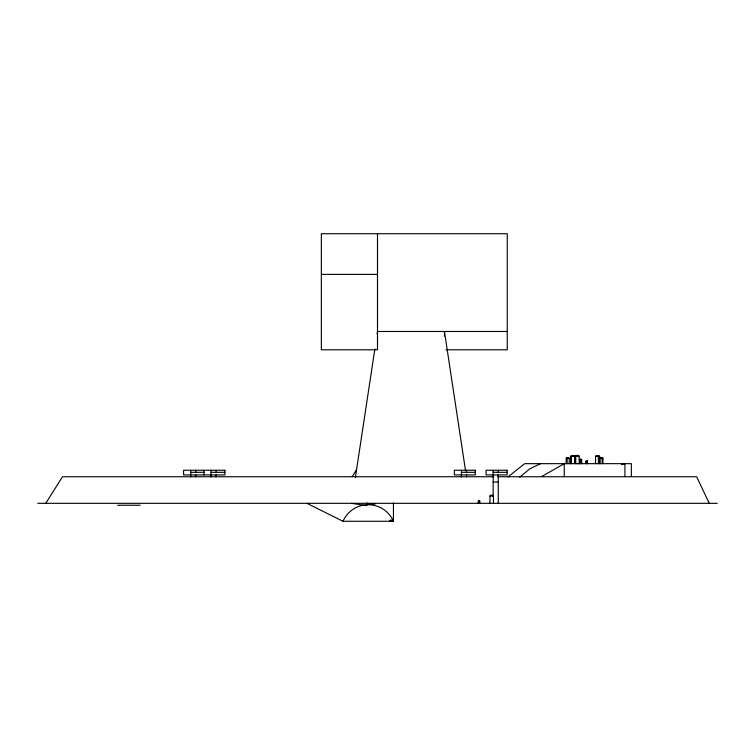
<?xml version="1.0" encoding="UTF-8"?>
<svg xmlns="http://www.w3.org/2000/svg" width="755" height="755" viewBox="0 0 755 755"><rect width="100%" height="100%" fill="white"/><g stroke="black" fill="none" stroke-linecap="round" stroke-linejoin="round"><path stroke-width="1.13" d="M355.416 477.245L374.867 348.904M377.151 333.814L377.5 331.483L507.256 331.483M367.251 502.896L366.826 505.652L351.471 503.321M390.09 521.214L390.259 520.186M587.06 460.927L587.315 463.551M389.835 521.214L390.09 520.186M567.231 457.681L567.071 463.664M587.173 462.296L587.286 460.927L586.125 460.927L585.852 463.551L587.673 463.551L587.173 462.296L586.239 462.296M479.916 503.321L479.661 500.707L478.434 500.707L477.99 503.321M352.245 476.594L356.568 469.667M45.753 503.321L62.495 476.745L493.902 476.745M571.78 455.576L571.242 456.294L571.242 463.664M576.282 455.454L575.744 456.18L575.744 463.551M580.114 459.172L579.764 463.664M489.967 503.321L489.967 495.95L490.684 495.233L492.741 495.233L493.468 495.95L493.468 503.321M579.613 463.664L580.057 459.172L581.69 459.578L581.69 463.664M519.78 477.113L529.699 468.864L540.495 463.664M570.742 463.664L570.742 456.294L571.61 455.576L573.781 455.576L574.649 456.294L574.649 463.664M575.244 456.18L576.112 455.454L578.283 455.454L579.151 456.18L579.151 463.551L575.244 463.551L575.244 456.18L579.151 456.18M508.04 476.886L524.649 463.664L631.359 463.664L631.359 476.499M599.932 463.645L599.932 458.191L600.65 457.662L602.962 458.191L602.962 463.645M566.203 463.664L566.203 458.209L566.939 457.681L569.242 458.209L569.242 463.664M595.544 463.664L595.544 456.294L596.544 455.576L598.658 455.576L599.659 456.294L599.659 463.664M541.797 476.499L564.24 463.664L564.24 476.499M621.563 464.693L624.923 463.664L624.923 476.499M321.356 274.386L377.5 274.386M446.073 349.791L507.256 349.791L507.256 233.72L321.356 233.72L321.356 349.791L377.5 349.791L377.5 233.72M570.742 456.294L574.649 456.294M595.544 456.294L599.659 456.294M566.203 458.209L569.242 458.209M599.932 458.191L602.962 458.191M579.613 459.578L581.69 459.578M587.079 461.145L586.324 461.145L586.324 461.824L587.079 461.824M586.125 462.003L587.06 462.003M190.675 472.319L204.567 472.319M211.022 472.319L224.905 472.319M461.437 472.319L475.32 472.319M493.175 472.319L507.058 472.319M497.441 476.745L696.648 476.745L709.247 503.321M493.175 482.001L498.272 482.001M489.967 495.95L493.468 495.95M478.434 500.924L479.661 500.924M478.434 501.603L479.661 501.603M478.557 502.075L479.538 502.075M37.75 503.321L717.25 503.321M369.082 504.057L375.141 504.057M117.695 505.246L140.194 505.246M306.889 503.321L342.996 521.28L393.449 521.28L393.449 502.99M581.19 459.172L581.539 463.664M578.113 455.454L578.651 456.18M573.611 455.576L574.149 456.294M391.524 520.186L391.987 521.214M601.999 457.662L602.235 463.645M391.354 520.186L391.732 521.214M568.222 457.681L568.373 458.209M598.262 455.576L598.479 463.664M465.552 470.818L444.45 331.483L444.45 336.06M586.852 461.145L586.852 461.824M586.55 461.145L586.55 461.824M586.352 460.927L586.352 462.003M498.272 470.252L498.272 472.319M498.272 474.914L498.272 503.321M493.175 470.252L493.175 496.592M466.533 470.252L466.533 472.319M466.533 474.914L466.533 476.943M461.437 470.252L461.437 476.943M216.119 470.252L216.119 472.319M216.119 474.914L216.119 476.943M211.022 470.252L211.022 476.943M203.935 470.252L203.935 474.914M195.772 470.252L195.772 472.319M195.772 474.914L195.772 476.943M190.675 470.252L190.675 476.943M342.996 521.28A27.501 27.501 0 0 1 393.449 521.28M224.905 470.252L183.597 470.252L183.597 474.914L224.905 474.914L224.905 470.252M475.32 470.252L454.35 470.252L454.35 474.914L475.32 474.914L475.32 470.252M507.058 470.252L486.088 470.252L486.088 474.914L507.058 474.914L507.058 470.252"/></g></svg>
